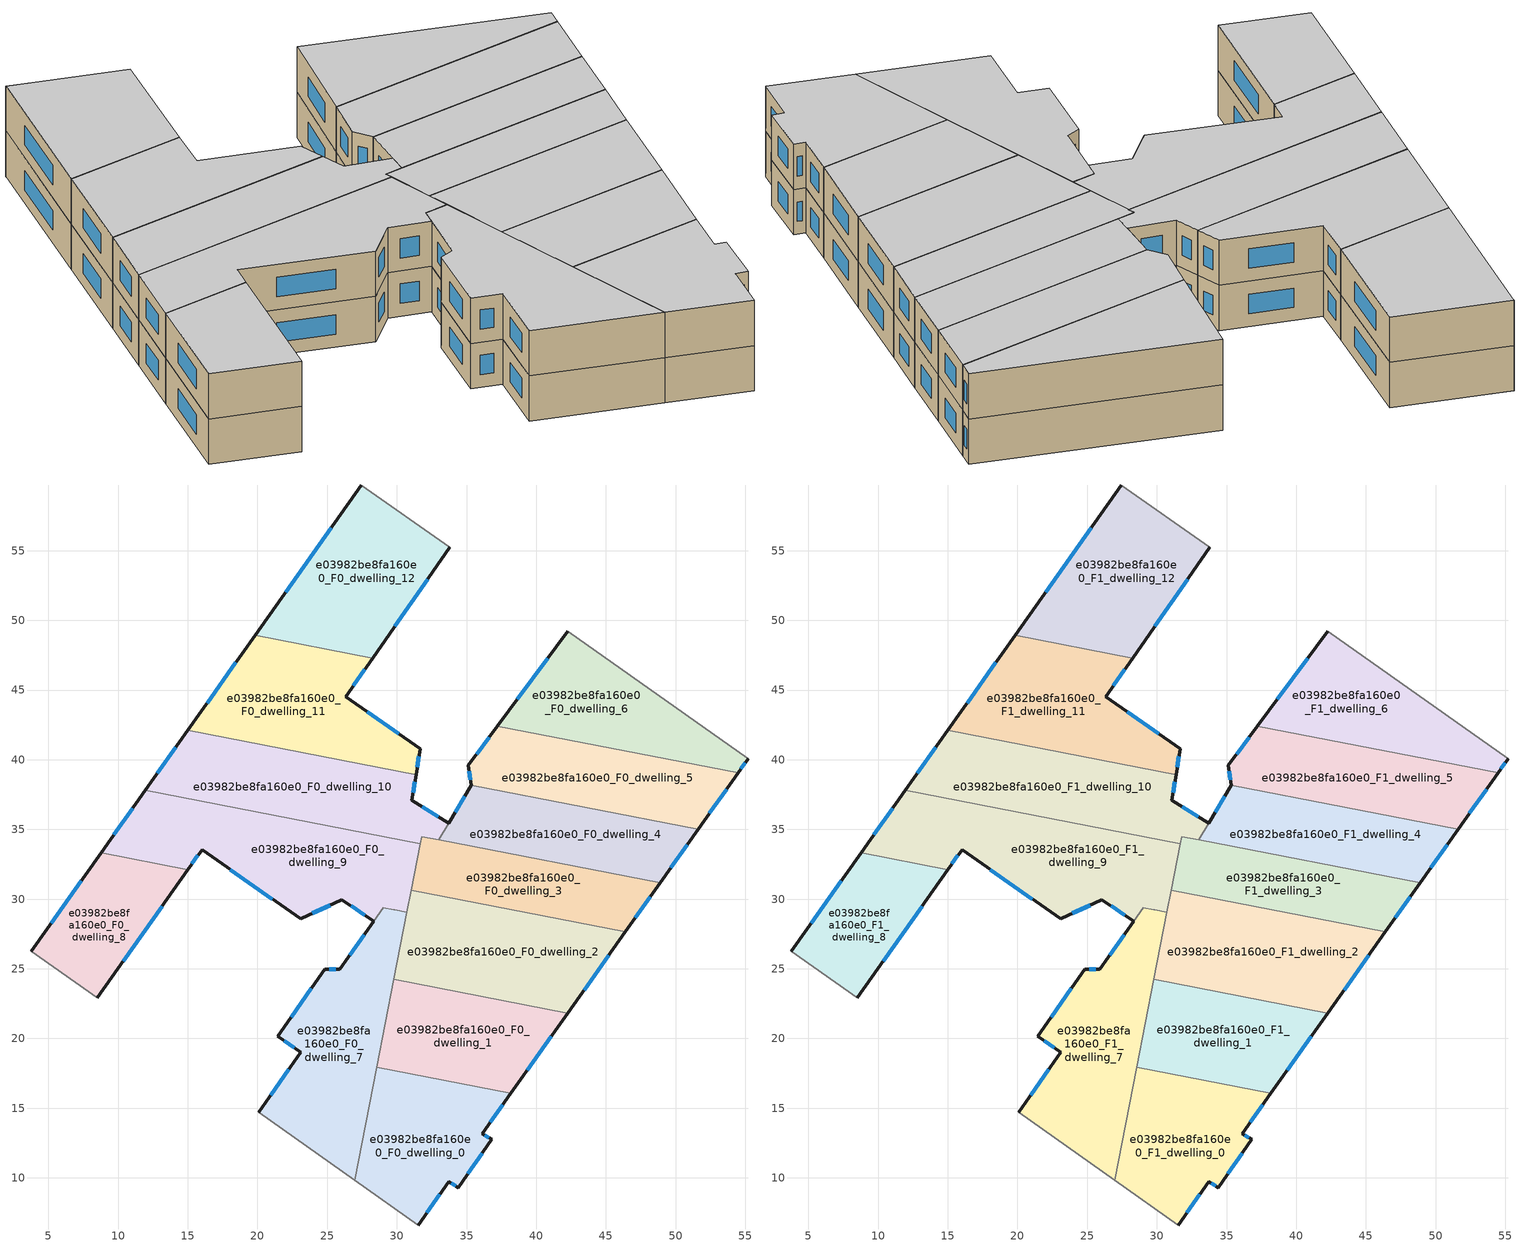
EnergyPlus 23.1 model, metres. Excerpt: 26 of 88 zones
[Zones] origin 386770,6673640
e03982be8fa160e0_F0_dwelling_0
 floor ground (EU_floor_Construction): 38.19,16.07 36.13,13.17 36.8,12.76 34.42,9.29 33.71,9.73 31.52,6.62 26.98,9.83 28.55,17.95 z0
 wall outside (EU_wall_Construction): 31.52,6.62 33.71,9.73 34.42,9.29 36.8,12.76 36.13,13.17 38.19,16.07 z0:3
 wall adiabatic (EU_wall_Construction): 26.98,9.83 31.52,6.62 z0:3
 wall to e03982be8fa160e0_F0_dwelling_1 (EU_wall_Construction): 38.19,16.07 28.55,17.95 z0:3
 wall to e03982be8fa160e0_F0_dwelling_7 (EU_wall_Construction): 28.55,17.95 26.98,9.83 z0:3
 window (EU_Window_Construction): 33.91,9.6 34.22,9.42 / 32.15,7.5 33.08,8.84 / 36.72,14 37.6,15.24 / 36.61,12.88 36.32,13.05 / 35.1,10.28 36.12,11.77 z0.86:2.14
e03982be8fa160e0_F0_dwelling_1
 floor ground (EU_floor_Construction): 42.26,21.81 38.19,16.07 28.55,17.95 29.78,24.23 z0
 wall outside (EU_wall_Construction): 38.19,16.07 42.26,21.81 z0:3
 wall to e03982be8fa160e0_F0_dwelling_2 (EU_wall_Construction): 42.26,21.81 29.78,24.23 z0:3
 wall to e03982be8fa160e0_F0_dwelling_7 (EU_wall_Construction): 29.78,24.23 28.56,17.95 z0:3
 window (EU_Window_Construction): 39.35,17.71 41.09,20.17 z0.86:2.14
e03982be8fa160e0_F0_dwelling_10
 floor ground (EU_floor_Construction): 31.38,38.94 31.08,37.1 33.72,35.45 33.01,34.24 31.77,34.48 31.67,33.97 11.95,37.81 15.01,42.12 z0
 wall outside (EU_wall_Construction): 15.01,42.12 11.95,37.81 / 33.72,35.45 31.08,37.1 31.38,38.94 z0:3
 wall to e03982be8fa160e0_F0_dwelling_9 (EU_wall_Construction): 11.95,37.81 31.67,33.97 z0:3
 wall to e03982be8fa160e0_F0_dwelling_11 (EU_wall_Construction): 31.38,38.94 15.01,42.12 z0:3
 wall to e03982be8fa160e0_F0_dwelling_3 (EU_wall_Construction): 31.67,33.97 31.77,34.48 33.01,34.24 z0:3
 wall to e03982be8fa160e0_F0_dwelling_4 (EU_wall_Construction): 33.01,34.24 33.72,35.45 z0:3
 window (EU_Window_Construction): 14.13,40.89 12.82,39.04 / 31.17,37.63 31.29,38.41 / 32.97,35.92 31.84,36.63 z0.86:2.14
e03982be8fa160e0_F0_dwelling_11
 floor ground (EU_floor_Construction): 28.26,47.3 26.33,44.52 31.67,40.79 31.38,38.94 15.01,42.12 19.83,48.93 z0
 wall outside (EU_wall_Construction): 31.38,38.94 31.67,40.79 26.33,44.52 28.26,47.3 / 19.83,48.93 15.01,42.12 z0:3
 wall to e03982be8fa160e0_F0_dwelling_12 (EU_wall_Construction): 28.26,47.3 19.83,48.93 z0:3
 window (EU_Window_Construction): 30.15,41.86 27.86,43.46 / 31.46,39.47 31.59,40.26 / 18.45,46.99 16.38,44.07 / 26.88,45.32 27.71,46.5 z0.86:2.14
e03982be8fa160e0_F0_dwelling_12
 floor ground (EU_floor_Construction): 33.79,55.24 28.26,47.3 19.83,48.93 27.46,59.71 z0
 wall outside (EU_wall_Construction): 27.46,59.71 19.83,48.93 / 28.26,47.3 33.79,55.24 z0:3
 wall adiabatic (EU_wall_Construction): 33.79,55.24 27.46,59.71 z0:3
 window (EU_Window_Construction): 25.28,56.63 22.01,52.01 / 29.84,49.57 32.21,52.97 z0.86:2.14
e03982be8fa160e0_F0_dwelling_2
 floor ground (EU_floor_Construction): 46.39,27.64 42.26,21.81 29.78,24.23 31.02,30.63 z0
 wall outside (EU_wall_Construction): 42.26,21.81 46.39,27.64 z0:3
 wall to e03982be8fa160e0_F0_dwelling_3 (EU_wall_Construction): 46.39,27.64 31.02,30.63 z0:3
 wall to e03982be8fa160e0_F0_dwelling_9 (EU_wall_Construction): 31.02,30.63 30.72,29.05 z0:3
 wall to e03982be8fa160e0_F0_dwelling_7 (EU_wall_Construction): 30.72,29.05 29.78,24.23 z0:3
 window (EU_Window_Construction): 43.44,23.47 45.21,25.97 z0.86:2.14
e03982be8fa160e0_F0_dwelling_3
 floor ground (EU_floor_Construction): 48.89,31.16 46.39,27.64 31.02,30.63 31.77,34.48 z0
 wall outside (EU_wall_Construction): 46.39,27.64 48.89,31.16 z0:3
 wall to e03982be8fa160e0_F0_dwelling_4 (EU_wall_Construction): 48.89,31.16 33.01,34.24 z0:3
 wall to e03982be8fa160e0_F0_dwelling_9 (EU_wall_Construction): 31.67,33.97 31.02,30.63 z0:3
 window (EU_Window_Construction): 47.1,28.64 48.17,30.15 z0.86:2.14
e03982be8fa160e0_F0_dwelling_4
 floor ground (EU_floor_Construction): 51.61,35 48.89,31.16 33.01,34.24 35.35,38.17 z0
 wall outside (EU_wall_Construction): 48.89,31.16 51.61,35 / 35.35,38.17 33.72,35.44 z0:3
 wall to e03982be8fa160e0_F0_dwelling_5 (EU_wall_Construction): 51.61,35 35.35,38.17 z0:3
 window (EU_Window_Construction): 49.67,32.25 50.83,33.9 / 34.88,37.39 34.19,36.22 z0.86:2.14
e03982be8fa160e0_F0_dwelling_5
 floor ground (EU_floor_Construction): 54.48,39.05 51.61,35 35.35,38.17 35.12,39.59 37.21,42.41 z0
 wall outside (EU_wall_Construction): 51.61,35 54.48,39.05 / 37.21,42.41 35.12,39.59 35.35,38.17 z0:3
 wall to e03982be8fa160e0_F0_dwelling_6 (EU_wall_Construction): 54.48,39.05 37.21,42.41 z0:3
 window (EU_Window_Construction): 52.43,36.16 53.66,37.89 / 35.19,39.19 35.28,38.57 / 36.61,41.6 35.72,40.4 z0.86:2.14
e03982be8fa160e0_F0_dwelling_6
 floor ground (EU_floor_Construction): 55.21,40.07 54.48,39.05 37.21,42.41 42.27,49.23 z0
 wall outside (EU_wall_Construction): 42.27,49.23 37.21,42.41 / 54.48,39.05 55.21,40.07 z0:3
 wall adiabatic (EU_wall_Construction): 55.21,40.07 42.27,49.23 z0:3
 window (EU_Window_Construction): 40.83,47.28 38.66,44.36 / 54.69,39.34 55,39.78 z0.86:2.14
e03982be8fa160e0_F0_dwelling_7
 floor ground (EU_floor_Construction): 30.72,29.05 26.98,9.83 20.08,14.72 23.1,19.01 21.45,20.15 24.83,24.96 25.92,24.98 29.04,29.38 29.78,29.24 z0
 wall outside (EU_wall_Construction): 28.36,28.41 25.92,24.98 24.83,24.96 21.45,20.15 23.1,19.01 20.08,14.72 z0:3
 wall adiabatic (EU_wall_Construction): 20.08,14.72 26.98,9.83 z0:3
 wall to e03982be8fa160e0_F0_dwelling_9 (EU_wall_Construction): 29.84,29.23 29.78,29.24 29.04,29.38 28.36,28.41 / 30.72,29.05 29.84,29.22 z0:3
 window (EU_Window_Construction): 22.24,17.78 20.94,15.94 / 21.92,19.83 22.63,19.33 / 23.86,23.59 22.42,21.53 / 25.61,24.98 25.14,24.97 / 27.66,27.43 26.62,25.96 z0.86:2.14
e03982be8fa160e0_F0_dwelling_8
 floor ground (EU_floor_Construction): 15.01,32.11 8.52,22.91 3.78,26.26 8.78,33.32 z0
 wall outside (EU_wall_Construction): 8.78,33.32 3.78,26.26 / 8.52,22.91 15.01,32.11 z0:3
 wall adiabatic (EU_wall_Construction): 3.78,26.26 8.52,22.91 z0:3
 wall to e03982be8fa160e0_F0_dwelling_9 (EU_wall_Construction): 15.01,32.11 8.78,33.32 z0:3
 window (EU_Window_Construction): 7.35,31.3 5.2,28.28 / 10.37,25.53 13.15,29.48 z0.86:2.14
e03982be8fa160e0_F0_dwelling_9
 floor ground (EU_floor_Construction): 31.67,33.97 30.72,29.05 29.78,29.24 29.04,29.38 28.36,28.41 26.07,29.96 23.09,28.57 16.02,33.54 15.01,32.11 8.78,33.32 11.95,37.81 z0
 wall outside (EU_wall_Construction): 15.01,32.11 16.02,33.54 23.09,28.57 26.07,29.96 28.36,28.41 / 11.95,37.81 8.78,33.32 z0:3
 window (EU_Window_Construction): 26.72,29.52 27.7,28.86 / 23.94,28.97 25.21,29.56 / 18.04,32.12 21.07,29.99 / 15.3,32.52 15.73,33.13 / 11.04,36.53 9.68,34.6 z0.86:2.14
e03982be8fa160e0_F1_dwelling_0
 floor to e03982be8fa160e0_F0_dwelling_0 (EU_floor_Construction): 38.19,16.07 36.13,13.17 36.8,12.76 34.42,9.29 33.71,9.73 31.52,6.62 26.98,9.83 28.55,17.95 z3
 wall outside (EU_wall_Construction): 31.52,6.62 33.71,9.73 34.42,9.29 36.8,12.76 36.13,13.17 38.19,16.07 z3:6
 wall adiabatic (EU_wall_Construction): 26.98,9.83 31.52,6.62 z3:6
 wall to e03982be8fa160e0_F1_dwelling_1 (EU_wall_Construction): 38.19,16.07 28.55,17.95 z3:6
 wall to e03982be8fa160e0_F1_dwelling_7 (EU_wall_Construction): 28.55,17.95 26.98,9.83 z3:6
 window (EU_Window_Construction): 33.91,9.6 34.22,9.42 / 32.15,7.5 33.08,8.84 / 36.72,14 37.6,15.24 / 36.61,12.88 36.32,13.05 / 35.1,10.28 36.12,11.77 z3.86:5.14
 ceiling to e03982be8fa160e0_F2_dwelling_0 (EU_floor_Construction): 34.42,9.29 36.8,12.76 36.13,13.17 38.19,16.07 28.55,17.95 26.98,9.83 31.52,6.62 33.71,9.73 z6
e03982be8fa160e0_F1_dwelling_1
 floor to e03982be8fa160e0_F0_dwelling_1 (EU_floor_Construction): 42.26,21.81 38.19,16.07 28.55,17.95 29.78,24.23 z3
 wall outside (EU_wall_Construction): 38.19,16.07 42.26,21.81 z3:6
 wall to e03982be8fa160e0_F1_dwelling_2 (EU_wall_Construction): 42.26,21.81 29.78,24.23 z3:6
 wall to e03982be8fa160e0_F1_dwelling_7 (EU_wall_Construction): 29.78,24.23 28.56,17.95 z3:6
 window (EU_Window_Construction): 39.35,17.71 41.09,20.17 z3.86:5.14
 ceiling to e03982be8fa160e0_F2_dwelling_1 (EU_floor_Construction): 38.19,16.07 42.26,21.81 29.78,24.23 28.55,17.95 z6
e03982be8fa160e0_F1_dwelling_10
 floor to e03982be8fa160e0_F0_dwelling_10 (EU_floor_Construction): 31.38,38.94 31.08,37.1 33.72,35.45 33.01,34.24 31.77,34.48 31.67,33.97 11.95,37.81 15.01,42.12 z3
 wall outside (EU_wall_Construction): 15.01,42.12 11.95,37.81 / 33.72,35.45 31.08,37.1 31.38,38.94 z3:6
 wall to e03982be8fa160e0_F1_dwelling_9 (EU_wall_Construction): 11.95,37.81 31.67,33.97 z3:6
 wall to e03982be8fa160e0_F1_dwelling_11 (EU_wall_Construction): 31.38,38.94 15.01,42.12 z3:6
 wall to e03982be8fa160e0_F1_dwelling_3 (EU_wall_Construction): 31.67,33.97 31.77,34.48 33.01,34.24 z3:6
 wall to e03982be8fa160e0_F1_dwelling_4 (EU_wall_Construction): 33.01,34.24 33.72,35.45 z3:6
 window (EU_Window_Construction): 14.13,40.89 12.82,39.04 / 31.17,37.63 31.29,38.41 / 32.97,35.92 31.84,36.63 z3.86:5.14
 ceiling to e03982be8fa160e0_F2_dwelling_10 (EU_floor_Construction): 33.01,34.24 33.72,35.45 31.08,37.1 31.38,38.94 15.01,42.12 11.95,37.81 31.67,33.97 31.77,34.48 z6
e03982be8fa160e0_F1_dwelling_11
 floor to e03982be8fa160e0_F0_dwelling_11 (EU_floor_Construction): 28.26,47.3 26.33,44.52 31.67,40.79 31.38,38.94 15.01,42.12 19.83,48.93 z3
 wall outside (EU_wall_Construction): 31.38,38.94 31.67,40.79 26.33,44.52 28.26,47.3 / 19.83,48.93 15.01,42.12 z3:6
 wall to e03982be8fa160e0_F1_dwelling_12 (EU_wall_Construction): 28.26,47.3 19.83,48.93 z3:6
 window (EU_Window_Construction): 30.15,41.86 27.86,43.46 / 31.46,39.47 31.59,40.26 / 18.45,46.99 16.38,44.07 / 26.88,45.32 27.71,46.5 z3.86:5.14
 ceiling to e03982be8fa160e0_F2_dwelling_11 (EU_floor_Construction): 31.38,38.94 31.67,40.79 26.33,44.52 28.26,47.3 19.83,48.93 15.01,42.12 z6
e03982be8fa160e0_F1_dwelling_12
 floor to e03982be8fa160e0_F0_dwelling_12 (EU_floor_Construction): 33.79,55.24 28.26,47.3 19.83,48.93 27.46,59.71 z3
 wall outside (EU_wall_Construction): 27.46,59.71 19.83,48.93 / 28.26,47.3 33.79,55.24 z3:6
 wall adiabatic (EU_wall_Construction): 33.79,55.24 27.46,59.71 z3:6
 window (EU_Window_Construction): 25.28,56.63 22.01,52.01 / 29.84,49.57 32.21,52.97 z3.86:5.14
 ceiling to e03982be8fa160e0_F2_dwelling_12 (EU_floor_Construction): 28.26,47.3 33.79,55.24 27.46,59.71 19.83,48.93 z6
e03982be8fa160e0_F1_dwelling_2
 floor to e03982be8fa160e0_F0_dwelling_2 (EU_floor_Construction): 46.39,27.64 42.26,21.81 29.78,24.23 31.02,30.63 z3
 wall outside (EU_wall_Construction): 42.26,21.81 46.39,27.64 z3:6
 wall to e03982be8fa160e0_F1_dwelling_3 (EU_wall_Construction): 46.39,27.64 31.02,30.63 z3:6
 wall to e03982be8fa160e0_F1_dwelling_9 (EU_wall_Construction): 31.02,30.63 30.72,29.05 z3:6
 wall to e03982be8fa160e0_F1_dwelling_7 (EU_wall_Construction): 30.72,29.05 29.78,24.23 z3:6
 window (EU_Window_Construction): 43.44,23.47 45.21,25.97 z3.86:5.14
 ceiling to e03982be8fa160e0_F2_dwelling_2 (EU_floor_Construction): 42.26,21.81 46.39,27.64 31.02,30.63 29.78,24.23 z6
e03982be8fa160e0_F1_dwelling_3
 floor to e03982be8fa160e0_F0_dwelling_3 (EU_floor_Construction): 48.89,31.16 46.39,27.64 31.02,30.63 31.77,34.48 z3
 wall outside (EU_wall_Construction): 46.39,27.64 48.89,31.16 z3:6
 wall to e03982be8fa160e0_F1_dwelling_4 (EU_wall_Construction): 48.89,31.16 33.01,34.24 z3:6
 wall to e03982be8fa160e0_F1_dwelling_9 (EU_wall_Construction): 31.67,33.97 31.02,30.63 z3:6
 window (EU_Window_Construction): 47.1,28.64 48.17,30.15 z3.86:5.14
 ceiling to e03982be8fa160e0_F2_dwelling_3 (EU_floor_Construction): 46.39,27.64 48.89,31.16 31.77,34.48 31.02,30.63 z6
e03982be8fa160e0_F1_dwelling_4
 floor to e03982be8fa160e0_F0_dwelling_4 (EU_floor_Construction): 51.61,35 48.89,31.16 33.01,34.24 35.35,38.17 z3
 wall outside (EU_wall_Construction): 48.89,31.16 51.61,35 / 35.35,38.17 33.72,35.44 z3:6
 wall to e03982be8fa160e0_F1_dwelling_5 (EU_wall_Construction): 51.61,35 35.35,38.17 z3:6
 window (EU_Window_Construction): 49.67,32.25 50.83,33.9 / 34.88,37.39 34.19,36.22 z3.86:5.14
 ceiling to e03982be8fa160e0_F2_dwelling_4 (EU_floor_Construction): 48.89,31.16 51.61,35 35.35,38.17 33.01,34.24 z6
e03982be8fa160e0_F1_dwelling_5
 floor to e03982be8fa160e0_F0_dwelling_5 (EU_floor_Construction): 54.48,39.05 51.61,35 35.35,38.17 35.12,39.59 37.21,42.41 z3
 wall outside (EU_wall_Construction): 51.61,35 54.48,39.05 / 37.21,42.41 35.12,39.59 35.35,38.17 z3:6
 wall to e03982be8fa160e0_F1_dwelling_6 (EU_wall_Construction): 54.48,39.05 37.21,42.41 z3:6
 window (EU_Window_Construction): 52.43,36.16 53.66,37.89 / 35.19,39.19 35.28,38.57 / 36.61,41.6 35.72,40.4 z3.86:5.14
 ceiling to e03982be8fa160e0_F2_dwelling_5 (EU_floor_Construction): 51.61,35 54.48,39.05 37.21,42.41 35.12,39.59 35.35,38.17 z6
e03982be8fa160e0_F1_dwelling_6
 floor to e03982be8fa160e0_F0_dwelling_6 (EU_floor_Construction): 55.21,40.07 54.48,39.05 37.21,42.41 42.27,49.23 z3
 wall outside (EU_wall_Construction): 42.27,49.23 37.21,42.41 / 54.48,39.05 55.21,40.07 z3:6
 wall adiabatic (EU_wall_Construction): 55.21,40.07 42.27,49.23 z3:6
 window (EU_Window_Construction): 40.83,47.28 38.66,44.36 / 54.69,39.34 55,39.78 z3.86:5.14
 ceiling to e03982be8fa160e0_F2_dwelling_6 (EU_floor_Construction): 54.48,39.05 55.21,40.07 42.27,49.23 37.21,42.41 z6
e03982be8fa160e0_F1_dwelling_7
 floor to e03982be8fa160e0_F0_dwelling_7 (EU_floor_Construction): 30.72,29.05 26.98,9.83 20.08,14.72 23.1,19.01 21.45,20.15 24.83,24.96 25.92,24.98 29.04,29.38 29.78,29.24 z3
 wall outside (EU_wall_Construction): 28.36,28.41 25.92,24.98 24.83,24.96 21.45,20.15 23.1,19.01 20.08,14.72 z3:6
 wall adiabatic (EU_wall_Construction): 20.08,14.72 26.98,9.83 z3:6
 wall to e03982be8fa160e0_F1_dwelling_9 (EU_wall_Construction): 29.84,29.23 29.78,29.24 29.04,29.38 28.36,28.41 / 30.72,29.05 29.84,29.22 z3:6
 window (EU_Window_Construction): 22.24,17.78 20.94,15.94 / 21.92,19.83 22.63,19.33 / 23.86,23.59 22.42,21.53 / 25.61,24.98 25.14,24.97 / 27.66,27.43 26.62,25.96 z3.86:5.14
 ceiling to e03982be8fa160e0_F2_dwelling_7 (EU_floor_Construction): 26.98,9.83 30.72,29.05 29.78,29.24 29.04,29.38 25.92,24.98 24.83,24.96 21.45,20.15 23.1,19.01 20.08,14.72 z6
e03982be8fa160e0_F1_dwelling_8
 floor to e03982be8fa160e0_F0_dwelling_8 (EU_floor_Construction): 15.01,32.11 8.52,22.91 3.78,26.26 8.78,33.32 z3
 wall outside (EU_wall_Construction): 8.78,33.32 3.78,26.26 / 8.52,22.91 15.01,32.11 z3:6
 wall adiabatic (EU_wall_Construction): 3.78,26.26 8.52,22.91 z3:6
 wall to e03982be8fa160e0_F1_dwelling_9 (EU_wall_Construction): 15.01,32.11 8.78,33.32 z3:6
 window (EU_Window_Construction): 7.35,31.3 5.2,28.28 / 10.37,25.53 13.15,29.48 z3.86:5.14
 ceiling to e03982be8fa160e0_F2_dwelling_8 (EU_floor_Construction): 8.52,22.91 15.01,32.11 8.78,33.32 3.78,26.26 z6
e03982be8fa160e0_F1_dwelling_9
 floor to e03982be8fa160e0_F0_dwelling_9 (EU_floor_Construction): 31.67,33.97 30.72,29.05 29.78,29.24 29.04,29.38 28.36,28.41 26.07,29.96 23.09,28.57 16.02,33.54 15.01,32.11 8.78,33.32 11.95,37.81 z3
 wall outside (EU_wall_Construction): 15.01,32.11 16.02,33.54 23.09,28.57 26.07,29.96 28.36,28.41 / 11.95,37.81 8.78,33.32 z3:6
 window (EU_Window_Construction): 26.72,29.52 27.7,28.86 / 23.94,28.97 25.21,29.56 / 18.04,32.12 21.07,29.99 / 15.3,32.52 15.73,33.13 / 11.04,36.53 9.68,34.6 z3.86:5.14
 ceiling to e03982be8fa160e0_F2_dwelling_9 (EU_floor_Construction): 30.72,29.05 31.67,33.97 11.95,37.81 8.78,33.32 15.01,32.11 16.02,33.54 23.09,28.57 26.07,29.96 28.36,28.41 29.04,29.38 29.78,29.24 z6
shading: 32.16,56.39 27.46,59.71 z0:6
[Building]
EU S2 Campaign: North Axis=0; Terrain=City; Solar Distribution=FullExterior
[Site:Location]
Helsinki-Vantaa.AP: Latitude=60.317; Longitude=24.963; Time Zone=2; Elevation=54.6
[SizingPeriod:WeatherFileDays]
AnnualSizingPeriod: Begin Month=1; Begin Day of Month=1; End Month=12; End Day of Month=31; Day of Week for Start Day=Monday; Use Weather File Daylight Saving Period=No; Use Weather File Rain and Snow Indicators=No
[MATERIAL]
EU_InternalMass_Material: Roughness=MediumRough; Thickness=0.1; Conductivity=1; Density=1800; Specific Heat=900; Thermal Absorptance=0.9; Solar Absorptance=0.7; Visible Absorptance=0.7
[MATERIAL:NOMASS] Roughness=MediumRough; Thermal Absorptance=0.9; Solar Absorptance=0.7; Visible Absorptance=0.7
Name | Thermal Resistance
EU_wall_NoMass | 1.10183
EU_floor_NoMass | 1.70606
[WINDOWMATERIAL:SIMPLEGLAZINGSYSTEM]
EU_Window_SimpleGlazing: UFactor=3.11035; Solar Heat Gain Coefficient=0.8; Visible Transmittance=0.8
[CONSTRUCTION]
EU_wall_Construction: EU_wall_NoMass
EU_floor_Construction: EU_floor_NoMass
EU_Window_Construction: EU_Window_SimpleGlazing
EU_InternalMass_Construction: EU_InternalMass_Material
[ZONE] Type=1; Multiplier=1; Ceiling Height=autocalculate; Floor Area=autocalculate; Part of Total Floor Area=Yes
Name | Volume
e03982be8fa160e0_F0_dwelling_0; e03982be8fa160e0_F1_dwelling_0 | 228.308
e03982be8fa160e0_F0_dwelling_1; e03982be8fa160e0_F1_dwelling_1 | 216.406
e03982be8fa160e0_F0_dwelling_10; e03982be8fa160e0_F1_dwelling_10 | 274.701
e03982be8fa160e0_F0_dwelling_11; e03982be8fa160e0_F1_dwelling_11 | 267.854
e03982be8fa160e0_F0_dwelling_12; e03982be8fa160e0_F1_dwelling_12 | 267.466
e03982be8fa160e0_F0_dwelling_2; e03982be8fa160e0_F1_dwelling_2 | 277.295
e03982be8fa160e0_F0_dwelling_3; e03982be8fa160e0_F1_dwelling_3 | 194.982
e03982be8fa160e0_F0_dwelling_4; e03982be8fa160e0_F1_dwelling_4 | 210.966
e03982be8fa160e0_F0_dwelling_5; e03982be8fa160e0_F1_dwelling_5 | 237.122
e03982be8fa160e0_F0_dwelling_6; e03982be8fa160e0_F1_dwelling_6 | 231.971
e03982be8fa160e0_F0_dwelling_7; e03982be8fa160e0_F1_dwelling_7 | 295.463
e03982be8fa160e0_F0_dwelling_8; e03982be8fa160e0_F1_dwelling_8 | 173.22
e03982be8fa160e0_F0_dwelling_9; e03982be8fa160e0_F1_dwelling_9 | 333.664
[INTERNALMASS] Construction=EU_InternalMass_Construction
Name | Zone or ZoneList | Surface Area
e03982be8fa160e0_F0_dwelling_0_EU_InternalMass | e03982be8fa160e0_F0_dwelling_0 | 76.1027
e03982be8fa160e0_F0_dwelling_1_EU_InternalMass | e03982be8fa160e0_F0_dwelling_1 | 72.1354
e03982be8fa160e0_F0_dwelling_2_EU_InternalMass | e03982be8fa160e0_F0_dwelling_2 | 92.4315
e03982be8fa160e0_F0_dwelling_3_EU_InternalMass | e03982be8fa160e0_F0_dwelling_3 | 64.9951
e03982be8fa160e0_F0_dwelling_4_EU_InternalMass | e03982be8fa160e0_F0_dwelling_4 | 70.3325
e03982be8fa160e0_F0_dwelling_5_EU_InternalMass | e03982be8fa160e0_F0_dwelling_5 | 79.0407
e03982be8fa160e0_F0_dwelling_6_EU_InternalMass | e03982be8fa160e0_F0_dwelling_6 | 77.3238
e03982be8fa160e0_F0_dwelling_7_EU_InternalMass | e03982be8fa160e0_F0_dwelling_7 | 98.4909
e03982be8fa160e0_F0_dwelling_8_EU_InternalMass | e03982be8fa160e0_F0_dwelling_8 | 57.7461
e03982be8fa160e0_F0_dwelling_9_EU_InternalMass | e03982be8fa160e0_F0_dwelling_9 | 111.221
e03982be8fa160e0_F0_dwelling_10_EU_InternalMass | e03982be8fa160e0_F0_dwelling_10 | 91.5668
e03982be8fa160e0_F0_dwelling_11_EU_InternalMass | e03982be8fa160e0_F0_dwelling_11 | 89.2847
e03982be8fa160e0_F0_dwelling_12_EU_InternalMass | e03982be8fa160e0_F0_dwelling_12 | 89.1553
e03982be8fa160e0_F1_dwelling_0_EU_InternalMass | e03982be8fa160e0_F1_dwelling_0 | 76.1027
e03982be8fa160e0_F1_dwelling_1_EU_InternalMass | e03982be8fa160e0_F1_dwelling_1 | 72.1354
e03982be8fa160e0_F1_dwelling_2_EU_InternalMass | e03982be8fa160e0_F1_dwelling_2 | 92.4315
e03982be8fa160e0_F1_dwelling_3_EU_InternalMass | e03982be8fa160e0_F1_dwelling_3 | 64.9951
e03982be8fa160e0_F1_dwelling_4_EU_InternalMass | e03982be8fa160e0_F1_dwelling_4 | 70.3325
e03982be8fa160e0_F1_dwelling_5_EU_InternalMass | e03982be8fa160e0_F1_dwelling_5 | 79.0407
e03982be8fa160e0_F1_dwelling_6_EU_InternalMass | e03982be8fa160e0_F1_dwelling_6 | 77.3238
e03982be8fa160e0_F1_dwelling_7_EU_InternalMass | e03982be8fa160e0_F1_dwelling_7 | 98.4909
e03982be8fa160e0_F1_dwelling_8_EU_InternalMass | e03982be8fa160e0_F1_dwelling_8 | 57.7461
e03982be8fa160e0_F1_dwelling_9_EU_InternalMass | e03982be8fa160e0_F1_dwelling_9 | 111.221
e03982be8fa160e0_F1_dwelling_10_EU_InternalMass | e03982be8fa160e0_F1_dwelling_10 | 91.5668
e03982be8fa160e0_F1_dwelling_11_EU_InternalMass | e03982be8fa160e0_F1_dwelling_11 | 89.2847
e03982be8fa160e0_F1_dwelling_12_EU_InternalMass | e03982be8fa160e0_F1_dwelling_12 | 89.1553
[OTHEREQUIPMENT] Fuel Type=Electricity; Design Level Calculation Method=Watts/Area; Power per Zone Floor Area=1; Fraction Latent=0; Fraction Radiant=0; Fraction Lost=0; Carbon Dioxide Generation Rate=0; EndUse Subcategory=EU_Step8_InternalGains
Name | Zone or ZoneList or Space or SpaceList | Schedule
EU_Step8_InternalGain_e03982be8fa160e0_F0_dwelling_0_f000 | e03982be8fa160e0_F0_dwelling_0 | EU_Step8_GainSchedule_e03982be8fa160e0_F0_dwelling_0_f000
EU_Step8_InternalGain_e03982be8fa160e0_F0_dwelling_1_f000 | e03982be8fa160e0_F0_dwelling_1 | EU_Step8_GainSchedule_e03982be8fa160e0_F0_dwelling_1_f000
EU_Step8_InternalGain_e03982be8fa160e0_F0_dwelling_2_f000 | e03982be8fa160e0_F0_dwelling_2 | EU_Step8_GainSchedule_e03982be8fa160e0_F0_dwelling_2_f000
EU_Step8_InternalGain_e03982be8fa160e0_F0_dwelling_3_f000 | e03982be8fa160e0_F0_dwelling_3 | EU_Step8_GainSchedule_e03982be8fa160e0_F0_dwelling_3_f000
EU_Step8_InternalGain_e03982be8fa160e0_F0_dwelling_4_f000 | e03982be8fa160e0_F0_dwelling_4 | EU_Step8_GainSchedule_e03982be8fa160e0_F0_dwelling_4_f000
EU_Step8_InternalGain_e03982be8fa160e0_F0_dwelling_5_f000 | e03982be8fa160e0_F0_dwelling_5 | EU_Step8_GainSchedule_e03982be8fa160e0_F0_dwelling_5_f000
EU_Step8_InternalGain_e03982be8fa160e0_F0_dwelling_6_f000 | e03982be8fa160e0_F0_dwelling_6 | EU_Step8_GainSchedule_e03982be8fa160e0_F0_dwelling_6_f000
EU_Step8_InternalGain_e03982be8fa160e0_F0_dwelling_7_f000 | e03982be8fa160e0_F0_dwelling_7 | EU_Step8_GainSchedule_e03982be8fa160e0_F0_dwelling_7_f000
EU_Step8_InternalGain_e03982be8fa160e0_F0_dwelling_8_f000 | e03982be8fa160e0_F0_dwelling_8 | EU_Step8_GainSchedule_e03982be8fa160e0_F0_dwelling_8_f000
EU_Step8_InternalGain_e03982be8fa160e0_F0_dwelling_9_f000 | e03982be8fa160e0_F0_dwelling_9 | EU_Step8_GainSchedule_e03982be8fa160e0_F0_dwelling_9_f000
EU_Step8_InternalGain_e03982be8fa160e0_F0_dwelling_10_f000 | e03982be8fa160e0_F0_dwelling_10 | EU_Step8_GainSchedule_e03982be8fa160e0_F0_dwelling_10_f000
EU_Step8_InternalGain_e03982be8fa160e0_F0_dwelling_11_f000 | e03982be8fa160e0_F0_dwelling_11 | EU_Step8_GainSchedule_e03982be8fa160e0_F0_dwelling_11_f000
EU_Step8_InternalGain_e03982be8fa160e0_F0_dwelling_12_f000 | e03982be8fa160e0_F0_dwelling_12 | EU_Step8_GainSchedule_e03982be8fa160e0_F0_dwelling_12_f000
EU_Step8_InternalGain_e03982be8fa160e0_F1_dwelling_0_f000 | e03982be8fa160e0_F1_dwelling_0 | EU_Step8_GainSchedule_e03982be8fa160e0_F1_dwelling_0_f000
EU_Step8_InternalGain_e03982be8fa160e0_F1_dwelling_1_f000 | e03982be8fa160e0_F1_dwelling_1 | EU_Step8_GainSchedule_e03982be8fa160e0_F1_dwelling_1_f000
EU_Step8_InternalGain_e03982be8fa160e0_F1_dwelling_2_f000 | e03982be8fa160e0_F1_dwelling_2 | EU_Step8_GainSchedule_e03982be8fa160e0_F1_dwelling_2_f000
EU_Step8_InternalGain_e03982be8fa160e0_F1_dwelling_3_f000 | e03982be8fa160e0_F1_dwelling_3 | EU_Step8_GainSchedule_e03982be8fa160e0_F1_dwelling_3_f000
EU_Step8_InternalGain_e03982be8fa160e0_F1_dwelling_4_f000 | e03982be8fa160e0_F1_dwelling_4 | EU_Step8_GainSchedule_e03982be8fa160e0_F1_dwelling_4_f000
EU_Step8_InternalGain_e03982be8fa160e0_F1_dwelling_5_f000 | e03982be8fa160e0_F1_dwelling_5 | EU_Step8_GainSchedule_e03982be8fa160e0_F1_dwelling_5_f000
EU_Step8_InternalGain_e03982be8fa160e0_F1_dwelling_6_f000 | e03982be8fa160e0_F1_dwelling_6 | EU_Step8_GainSchedule_e03982be8fa160e0_F1_dwelling_6_f000
EU_Step8_InternalGain_e03982be8fa160e0_F1_dwelling_7_f000 | e03982be8fa160e0_F1_dwelling_7 | EU_Step8_GainSchedule_e03982be8fa160e0_F1_dwelling_7_f000
EU_Step8_InternalGain_e03982be8fa160e0_F1_dwelling_8_f000 | e03982be8fa160e0_F1_dwelling_8 | EU_Step8_GainSchedule_e03982be8fa160e0_F1_dwelling_8_f000
EU_Step8_InternalGain_e03982be8fa160e0_F1_dwelling_9_f000 | e03982be8fa160e0_F1_dwelling_9 | EU_Step8_GainSchedule_e03982be8fa160e0_F1_dwelling_9_f000
EU_Step8_InternalGain_e03982be8fa160e0_F1_dwelling_10_f000 | e03982be8fa160e0_F1_dwelling_10 | EU_Step8_GainSchedule_e03982be8fa160e0_F1_dwelling_10_f000
EU_Step8_InternalGain_e03982be8fa160e0_F1_dwelling_11_f000 | e03982be8fa160e0_F1_dwelling_11 | EU_Step8_GainSchedule_e03982be8fa160e0_F1_dwelling_11_f000
EU_Step8_InternalGain_e03982be8fa160e0_F1_dwelling_12_f000 | e03982be8fa160e0_F1_dwelling_12 | EU_Step8_GainSchedule_e03982be8fa160e0_F1_dwelling_12_f000
[ZONEVENTILATION:DESIGNFLOWRATE] Schedule=EU_AlwaysOn; Design Flow Rate Calculation Method=AirChanges/Hour; Air Changes per Hour=0.756316; Ventilation Type=Natural; Fan Pressure Rise=0; Fan Total Efficiency=1; Constant Term Coefficient=1; Temperature Term Coefficient=0; Velocity Term Coefficient=0; Velocity Squared Term Coefficient=0; Minimum Indoor Temperature=-100; Maximum Indoor Temperature=100; Delta Temperature=-100; Minimum Outdoor Temperature=-100; Maximum Outdoor Temperature=100; Maximum Wind Speed=40
Name | Zone or ZoneList or Space or SpaceList
EU_ConstantAir_e03982be8fa160e0_F0_dwelling_0 | e03982be8fa160e0_F0_dwelling_0
EU_ConstantAir_e03982be8fa160e0_F0_dwelling_1 | e03982be8fa160e0_F0_dwelling_1
EU_ConstantAir_e03982be8fa160e0_F0_dwelling_2 | e03982be8fa160e0_F0_dwelling_2
EU_ConstantAir_e03982be8fa160e0_F0_dwelling_3 | e03982be8fa160e0_F0_dwelling_3
EU_ConstantAir_e03982be8fa160e0_F0_dwelling_4 | e03982be8fa160e0_F0_dwelling_4
EU_ConstantAir_e03982be8fa160e0_F0_dwelling_5 | e03982be8fa160e0_F0_dwelling_5
EU_ConstantAir_e03982be8fa160e0_F0_dwelling_6 | e03982be8fa160e0_F0_dwelling_6
EU_ConstantAir_e03982be8fa160e0_F0_dwelling_7 | e03982be8fa160e0_F0_dwelling_7
EU_ConstantAir_e03982be8fa160e0_F0_dwelling_8 | e03982be8fa160e0_F0_dwelling_8
EU_ConstantAir_e03982be8fa160e0_F0_dwelling_9 | e03982be8fa160e0_F0_dwelling_9
EU_ConstantAir_e03982be8fa160e0_F0_dwelling_10 | e03982be8fa160e0_F0_dwelling_10
EU_ConstantAir_e03982be8fa160e0_F0_dwelling_11 | e03982be8fa160e0_F0_dwelling_11
EU_ConstantAir_e03982be8fa160e0_F0_dwelling_12 | e03982be8fa160e0_F0_dwelling_12
EU_ConstantAir_e03982be8fa160e0_F1_dwelling_0 | e03982be8fa160e0_F1_dwelling_0
EU_ConstantAir_e03982be8fa160e0_F1_dwelling_1 | e03982be8fa160e0_F1_dwelling_1
EU_ConstantAir_e03982be8fa160e0_F1_dwelling_2 | e03982be8fa160e0_F1_dwelling_2
EU_ConstantAir_e03982be8fa160e0_F1_dwelling_3 | e03982be8fa160e0_F1_dwelling_3
EU_ConstantAir_e03982be8fa160e0_F1_dwelling_4 | e03982be8fa160e0_F1_dwelling_4
EU_ConstantAir_e03982be8fa160e0_F1_dwelling_5 | e03982be8fa160e0_F1_dwelling_5
EU_ConstantAir_e03982be8fa160e0_F1_dwelling_6 | e03982be8fa160e0_F1_dwelling_6
EU_ConstantAir_e03982be8fa160e0_F1_dwelling_7 | e03982be8fa160e0_F1_dwelling_7
EU_ConstantAir_e03982be8fa160e0_F1_dwelling_8 | e03982be8fa160e0_F1_dwelling_8
EU_ConstantAir_e03982be8fa160e0_F1_dwelling_9 | e03982be8fa160e0_F1_dwelling_9
EU_ConstantAir_e03982be8fa160e0_F1_dwelling_10 | e03982be8fa160e0_F1_dwelling_10
EU_ConstantAir_e03982be8fa160e0_F1_dwelling_11 | e03982be8fa160e0_F1_dwelling_11
EU_ConstantAir_e03982be8fa160e0_F1_dwelling_12 | e03982be8fa160e0_F1_dwelling_12
[HVACTEMPLATE:THERMOSTAT] Constant Heating Setpoint=20; Constant Cooling Setpoint=50
EU_HeatOnly_e03982be8fa160e0_F0_dwelling_0; EU_HeatOnly_e03982be8fa160e0_F0_dwelling_1; EU_HeatOnly_e03982be8fa160e0_F0_dwelling_2; EU_HeatOnly_e03982be8fa160e0_F0_dwelling_3; EU_HeatOnly_e03982be8fa160e0_F0_dwelling_4; EU_HeatOnly_e03982be8fa160e0_F0_dwelling_5; EU_HeatOnly_e03982be8fa160e0_F0_dwelling_6; EU_HeatOnly_e03982be8fa160e0_F0_dwelling_7; EU_HeatOnly_e03982be8fa160e0_F0_dwelling_8; EU_HeatOnly_e03982be8fa160e0_F0_dwelling_9; EU_HeatOnly_e03982be8fa160e0_F0_dwelling_10; EU_HeatOnly_e03982be8fa160e0_F0_dwelling_11; EU_HeatOnly_e03982be8fa160e0_F0_dwelling_12; EU_HeatOnly_e03982be8fa160e0_F1_dwelling_0; EU_HeatOnly_e03982be8fa160e0_F1_dwelling_1; EU_HeatOnly_e03982be8fa160e0_F1_dwelling_2; EU_HeatOnly_e03982be8fa160e0_F1_dwelling_3; EU_HeatOnly_e03982be8fa160e0_F1_dwelling_4; EU_HeatOnly_e03982be8fa160e0_F1_dwelling_5; EU_HeatOnly_e03982be8fa160e0_F1_dwelling_6; EU_HeatOnly_e03982be8fa160e0_F1_dwelling_7; EU_HeatOnly_e03982be8fa160e0_F1_dwelling_8; EU_HeatOnly_e03982be8fa160e0_F1_dwelling_9; EU_HeatOnly_e03982be8fa160e0_F1_dwelling_10; EU_HeatOnly_e03982be8fa160e0_F1_dwelling_11; EU_HeatOnly_e03982be8fa160e0_F1_dwelling_12; EU_HeatOnly_e03982be8fa160e0_F2_dwelling_0; EU_HeatOnly_e03982be8fa160e0_F2_dwelling_1; EU_HeatOnly_e03982be8fa160e0_F2_dwelling_2; EU_HeatOnly_e03982be8fa160e0_F2_dwelling_3; EU_HeatOnly_e03982be8fa160e0_F2_dwelling_4; EU_HeatOnly_e03982be8fa160e0_F2_dwelling_5; EU_HeatOnly_e03982be8fa160e0_F2_dwelling_6; EU_HeatOnly_e03982be8fa160e0_F2_dwelling_7; EU_HeatOnly_e03982be8fa160e0_F2_dwelling_8; EU_HeatOnly_e03982be8fa160e0_F2_dwelling_9; EU_HeatOnly_e03982be8fa160e0_F2_dwelling_10; EU_HeatOnly_e03982be8fa160e0_F2_dwelling_11; EU_HeatOnly_e03982be8fa160e0_F2_dwelling_12; EU_HeatOnly_e03982be8fa160e0_F3_dwelling_0; EU_HeatOnly_e03982be8fa160e0_F3_dwelling_1; EU_HeatOnly_e03982be8fa160e0_F3_dwelling_2; EU_HeatOnly_e03982be8fa160e0_F3_dwelling_3; EU_HeatOnly_e03982be8fa160e0_F3_dwelling_4; EU_HeatOnly_e03982be8fa160e0_F3_dwelling_5; EU_HeatOnly_e03982be8fa160e0_F3_dwelling_6; EU_HeatOnly_e03982be8fa160e0_F3_dwelling_7; EU_HeatOnly_e03982be8fa160e0_F3_dwelling_8; EU_HeatOnly_e03982be8fa160e0_F3_dwelling_9; EU_HeatOnly_e03982be8fa160e0_F3_dwelling_10; EU_HeatOnly_e03982be8fa160e0_F3_dwelling_11; EU_HeatOnly_e03982be8fa160e0_F3_dwelling_12; EU_HeatOnly_e03982be8fa160e0_F4_dwelling_0; EU_HeatOnly_e03982be8fa160e0_F4_dwelling_1; EU_HeatOnly_e03982be8fa160e0_F4_dwelling_2; EU_HeatOnly_e03982be8fa160e0_F4_dwelling_3; EU_HeatOnly_e03982be8fa160e0_F4_dwelling_4; EU_HeatOnly_e03982be8fa160e0_F4_dwelling_5; EU_HeatOnly_e03982be8fa160e0_F4_dwelling_6; EU_HeatOnly_e03982be8fa160e0_F4_dwelling_7; EU_HeatOnly_e03982be8fa160e0_F4_dwelling_8; EU_HeatOnly_e03982be8fa160e0_F4_dwelling_9; EU_HeatOnly_e03982be8fa160e0_F4_dwelling_10; EU_HeatOnly_e03982be8fa160e0_F4_dwelling_11; EU_HeatOnly_e03982be8fa160e0_F5_dwelling_0; EU_HeatOnly_e03982be8fa160e0_F5_dwelling_1; EU_HeatOnly_e03982be8fa160e0_F5_dwelling_2; EU_HeatOnly_e03982be8fa160e0_F5_dwelling_3; EU_HeatOnly_e03982be8fa160e0_F5_dwelling_4; EU_HeatOnly_e03982be8fa160e0_F5_dwelling_5; EU_HeatOnly_e03982be8fa160e0_F5_dwelling_6; EU_HeatOnly_e03982be8fa160e0_F5_dwelling_7; EU_HeatOnly_e03982be8fa160e0_F5_dwelling_8; EU_HeatOnly_e03982be8fa160e0_F5_dwelling_9; EU_HeatOnly_e03982be8fa160e0_F5_dwelling_10; EU_HeatOnly_e03982be8fa160e0_F5_dwelling_11; EU_HeatOnly_e03982be8fa160e0_F6_dwelling_0; EU_HeatOnly_e03982be8fa160e0_F6_dwelling_1; EU_HeatOnly_e03982be8fa160e0_F6_dwelling_2; EU_HeatOnly_e03982be8fa160e0_F6_dwelling_3; EU_HeatOnly_e03982be8fa160e0_F6_dwelling_4; EU_HeatOnly_e03982be8fa160e0_F6_dwelling_5; EU_HeatOnly_e03982be8fa160e0_F6_dwelling_6; EU_HeatOnly_e03982be8fa160e0_F6_dwelling_7; EU_HeatOnly_e03982be8fa160e0_F6_dwelling_8; EU_HeatOnly_e03982be8fa160e0_F6_dwelling_9; EU_HeatOnly_e03982be8fa160e0_F6_dwelling_10; EU_HeatOnly_e03982be8fa160e0_F6_dwelling_11
[HVACTEMPLATE:ZONE:IDEALLOADSAIRSYSTEM] System Availability Schedule=EU_AlwaysOn; Maximum Heating Supply Air Temperature=50; Minimum Cooling Supply Air Temperature=13; Maximum Heating Supply Air Humidity Ratio=0.0156; Minimum Cooling Supply Air Humidity Ratio=0.0077; Heating Limit=NoLimit; Cooling Limit=NoLimit; Heating Availability Schedule=EU_AlwaysOn; Cooling Availability Schedule=EU_CoolingOff; Dehumidification Control Type=ConstantSensibleHeatRatio; Cooling Sensible Heat Ratio=0.7; Dehumidification Setpoint=60; Humidification Control Type=None; Humidification Setpoint=30; Outdoor Air Method=None; Outdoor Air Flow Rate per Person=0.00944; Outdoor Air Flow Rate per Zone Floor Area=0; Outdoor Air Flow Rate per Zone=0; Demand Controlled Ventilation Type=None; Outdoor Air Economizer Type=NoEconomizer; Heat Recovery Type=None; Sensible Heat Recovery Effectiveness=0.7; Latent Heat Recovery Effectiveness=0.65
Name | Template Thermostat
e03982be8fa160e0_F0_dwelling_0 | EU_HeatOnly_e03982be8fa160e0_F0_dwelling_0
e03982be8fa160e0_F0_dwelling_1 | EU_HeatOnly_e03982be8fa160e0_F0_dwelling_1
e03982be8fa160e0_F0_dwelling_2 | EU_HeatOnly_e03982be8fa160e0_F0_dwelling_2
e03982be8fa160e0_F0_dwelling_3 | EU_HeatOnly_e03982be8fa160e0_F0_dwelling_3
e03982be8fa160e0_F0_dwelling_4 | EU_HeatOnly_e03982be8fa160e0_F0_dwelling_4
e03982be8fa160e0_F0_dwelling_5 | EU_HeatOnly_e03982be8fa160e0_F0_dwelling_5
e03982be8fa160e0_F0_dwelling_6 | EU_HeatOnly_e03982be8fa160e0_F0_dwelling_6
e03982be8fa160e0_F0_dwelling_7 | EU_HeatOnly_e03982be8fa160e0_F0_dwelling_7
e03982be8fa160e0_F0_dwelling_8 | EU_HeatOnly_e03982be8fa160e0_F0_dwelling_8
e03982be8fa160e0_F0_dwelling_9 | EU_HeatOnly_e03982be8fa160e0_F0_dwelling_9
e03982be8fa160e0_F0_dwelling_10 | EU_HeatOnly_e03982be8fa160e0_F0_dwelling_10
e03982be8fa160e0_F0_dwelling_11 | EU_HeatOnly_e03982be8fa160e0_F0_dwelling_11
e03982be8fa160e0_F0_dwelling_12 | EU_HeatOnly_e03982be8fa160e0_F0_dwelling_12
e03982be8fa160e0_F1_dwelling_0 | EU_HeatOnly_e03982be8fa160e0_F1_dwelling_0
e03982be8fa160e0_F1_dwelling_1 | EU_HeatOnly_e03982be8fa160e0_F1_dwelling_1
e03982be8fa160e0_F1_dwelling_2 | EU_HeatOnly_e03982be8fa160e0_F1_dwelling_2
e03982be8fa160e0_F1_dwelling_3 | EU_HeatOnly_e03982be8fa160e0_F1_dwelling_3
e03982be8fa160e0_F1_dwelling_4 | EU_HeatOnly_e03982be8fa160e0_F1_dwelling_4
e03982be8fa160e0_F1_dwelling_5 | EU_HeatOnly_e03982be8fa160e0_F1_dwelling_5
e03982be8fa160e0_F1_dwelling_6 | EU_HeatOnly_e03982be8fa160e0_F1_dwelling_6
e03982be8fa160e0_F1_dwelling_7 | EU_HeatOnly_e03982be8fa160e0_F1_dwelling_7
e03982be8fa160e0_F1_dwelling_8 | EU_HeatOnly_e03982be8fa160e0_F1_dwelling_8
e03982be8fa160e0_F1_dwelling_9 | EU_HeatOnly_e03982be8fa160e0_F1_dwelling_9
e03982be8fa160e0_F1_dwelling_10 | EU_HeatOnly_e03982be8fa160e0_F1_dwelling_10
e03982be8fa160e0_F1_dwelling_11 | EU_HeatOnly_e03982be8fa160e0_F1_dwelling_11
e03982be8fa160e0_F1_dwelling_12 | EU_HeatOnly_e03982be8fa160e0_F1_dwelling_12
[SIZING:ZONE] Zone Cooling Design Supply Air Temperature Input Method=SupplyAirTemperature; Zone Cooling Design Supply Air Temperature=13; Zone Heating Design Supply Air Temperature Input Method=SupplyAirTemperature; Zone Heating Design Supply Air Temperature=50; Zone Cooling Design Supply Air Humidity Ratio=0.008; Zone Heating Design Supply Air Humidity Ratio=0.008; Cooling Design Air Flow Method=DesignDay; Cooling Design Air Flow Rate=0; Cooling Minimum Air Flow per Zone Floor Area=0.000762; Cooling Minimum Air Flow=0; Cooling Minimum Air Flow Fraction=0.2; Heating Design Air Flow Method=DesignDay; Heating Design Air Flow Rate=0; Heating Maximum Air Flow per Zone Floor Area=0.002032; Heating Maximum Air Flow=0.141576; Heating Maximum Air Flow Fraction=0.3; Account for Dedicated Outdoor Air System=No; Dedicated Outdoor Air System Control Strategy=NeutralSupplyAir; Dedicated Outdoor Air Low Setpoint Temperature for Design=autosize; Dedicated Outdoor Air High Setpoint Temperature for Design=autosize; Zone Load Sizing Method=Sensible Load Only No Latent Load; Zone Latent Cooling Design Supply Air Humidity Ratio Input Method=HumidityRatioDifference; Zone Cooling Design Supply Air Humidity Ratio Difference=0.005; Zone Latent Heating Design Supply Air Humidity Ratio Input Method=HumidityRatioDifference; Zone Humidification Design Supply Air Humidity Ratio Difference=0.005
e03982be8fa160e0_F0_dwelling_0; e03982be8fa160e0_F0_dwelling_1; e03982be8fa160e0_F0_dwelling_2; e03982be8fa160e0_F0_dwelling_3; e03982be8fa160e0_F0_dwelling_4; e03982be8fa160e0_F0_dwelling_5; e03982be8fa160e0_F0_dwelling_6; e03982be8fa160e0_F0_dwelling_7; e03982be8fa160e0_F0_dwelling_8; e03982be8fa160e0_F0_dwelling_9; e03982be8fa160e0_F0_dwelling_10; e03982be8fa160e0_F0_dwelling_11; e03982be8fa160e0_F0_dwelling_12; e03982be8fa160e0_F1_dwelling_0; e03982be8fa160e0_F1_dwelling_1; e03982be8fa160e0_F1_dwelling_2; e03982be8fa160e0_F1_dwelling_3; e03982be8fa160e0_F1_dwelling_4; e03982be8fa160e0_F1_dwelling_5; e03982be8fa160e0_F1_dwelling_6; e03982be8fa160e0_F1_dwelling_7; e03982be8fa160e0_F1_dwelling_8; e03982be8fa160e0_F1_dwelling_9; e03982be8fa160e0_F1_dwelling_10; e03982be8fa160e0_F1_dwelling_11; e03982be8fa160e0_F1_dwelling_12
[SCHEDULE:CONSTANT]
Name | Hourly Value
EU_AlwaysOn | 1
EU_CoolingOff | 0
[SCHEDULE:FILE] Column Number=1; Rows to Skip at Top=0; Number of Hours of Data=8760; Column Separator=Comma; Interpolate to Timestep=No; Minutes per Item=60; Adjust Schedule for Daylight Savings=Yes
Name | File
EU_Step8_GainSchedule_e03982be8fa160e0_F0_dwelling_0_f000 | ../../schedules/e03982be8fa160e0/e03982be8fa160e0_F0_dwelling_0_f000_gain.csv
EU_Step8_GainSchedule_e03982be8fa160e0_F0_dwelling_1_f000 | ../../schedules/e03982be8fa160e0/e03982be8fa160e0_F0_dwelling_1_f000_gain.csv
EU_Step8_GainSchedule_e03982be8fa160e0_F0_dwelling_2_f000 | ../../schedules/e03982be8fa160e0/e03982be8fa160e0_F0_dwelling_2_f000_gain.csv
EU_Step8_GainSchedule_e03982be8fa160e0_F0_dwelling_3_f000 | ../../schedules/e03982be8fa160e0/e03982be8fa160e0_F0_dwelling_3_f000_gain.csv
EU_Step8_GainSchedule_e03982be8fa160e0_F0_dwelling_4_f000 | ../../schedules/e03982be8fa160e0/e03982be8fa160e0_F0_dwelling_4_f000_gain.csv
EU_Step8_GainSchedule_e03982be8fa160e0_F0_dwelling_5_f000 | ../../schedules/e03982be8fa160e0/e03982be8fa160e0_F0_dwelling_5_f000_gain.csv
EU_Step8_GainSchedule_e03982be8fa160e0_F0_dwelling_6_f000 | ../../schedules/e03982be8fa160e0/e03982be8fa160e0_F0_dwelling_6_f000_gain.csv
EU_Step8_GainSchedule_e03982be8fa160e0_F0_dwelling_7_f000 | ../../schedules/e03982be8fa160e0/e03982be8fa160e0_F0_dwelling_7_f000_gain.csv
EU_Step8_GainSchedule_e03982be8fa160e0_F0_dwelling_8_f000 | ../../schedules/e03982be8fa160e0/e03982be8fa160e0_F0_dwelling_8_f000_gain.csv
EU_Step8_GainSchedule_e03982be8fa160e0_F0_dwelling_9_f000 | ../../schedules/e03982be8fa160e0/e03982be8fa160e0_F0_dwelling_9_f000_gain.csv
EU_Step8_GainSchedule_e03982be8fa160e0_F0_dwelling_10_f000 | ../../schedules/e03982be8fa160e0/e03982be8fa160e0_F0_dwelling_10_f000_gain.csv
EU_Step8_GainSchedule_e03982be8fa160e0_F0_dwelling_11_f000 | ../../schedules/e03982be8fa160e0/e03982be8fa160e0_F0_dwelling_11_f000_gain.csv
EU_Step8_GainSchedule_e03982be8fa160e0_F0_dwelling_12_f000 | ../../schedules/e03982be8fa160e0/e03982be8fa160e0_F0_dwelling_12_f000_gain.csv
EU_Step8_GainSchedule_e03982be8fa160e0_F1_dwelling_0_f000 | ../../schedules/e03982be8fa160e0/e03982be8fa160e0_F1_dwelling_0_f000_gain.csv
EU_Step8_GainSchedule_e03982be8fa160e0_F1_dwelling_1_f000 | ../../schedules/e03982be8fa160e0/e03982be8fa160e0_F1_dwelling_1_f000_gain.csv
EU_Step8_GainSchedule_e03982be8fa160e0_F1_dwelling_2_f000 | ../../schedules/e03982be8fa160e0/e03982be8fa160e0_F1_dwelling_2_f000_gain.csv
EU_Step8_GainSchedule_e03982be8fa160e0_F1_dwelling_3_f000 | ../../schedules/e03982be8fa160e0/e03982be8fa160e0_F1_dwelling_3_f000_gain.csv
EU_Step8_GainSchedule_e03982be8fa160e0_F1_dwelling_4_f000 | ../../schedules/e03982be8fa160e0/e03982be8fa160e0_F1_dwelling_4_f000_gain.csv
EU_Step8_GainSchedule_e03982be8fa160e0_F1_dwelling_5_f000 | ../../schedules/e03982be8fa160e0/e03982be8fa160e0_F1_dwelling_5_f000_gain.csv
EU_Step8_GainSchedule_e03982be8fa160e0_F1_dwelling_6_f000 | ../../schedules/e03982be8fa160e0/e03982be8fa160e0_F1_dwelling_6_f000_gain.csv
EU_Step8_GainSchedule_e03982be8fa160e0_F1_dwelling_7_f000 | ../../schedules/e03982be8fa160e0/e03982be8fa160e0_F1_dwelling_7_f000_gain.csv
EU_Step8_GainSchedule_e03982be8fa160e0_F1_dwelling_8_f000 | ../../schedules/e03982be8fa160e0/e03982be8fa160e0_F1_dwelling_8_f000_gain.csv
EU_Step8_GainSchedule_e03982be8fa160e0_F1_dwelling_9_f000 | ../../schedules/e03982be8fa160e0/e03982be8fa160e0_F1_dwelling_9_f000_gain.csv
EU_Step8_GainSchedule_e03982be8fa160e0_F1_dwelling_10_f000 | ../../schedules/e03982be8fa160e0/e03982be8fa160e0_F1_dwelling_10_f000_gain.csv
EU_Step8_GainSchedule_e03982be8fa160e0_F1_dwelling_11_f000 | ../../schedules/e03982be8fa160e0/e03982be8fa160e0_F1_dwelling_11_f000_gain.csv
EU_Step8_GainSchedule_e03982be8fa160e0_F1_dwelling_12_f000 | ../../schedules/e03982be8fa160e0/e03982be8fa160e0_F1_dwelling_12_f000_gain.csv
